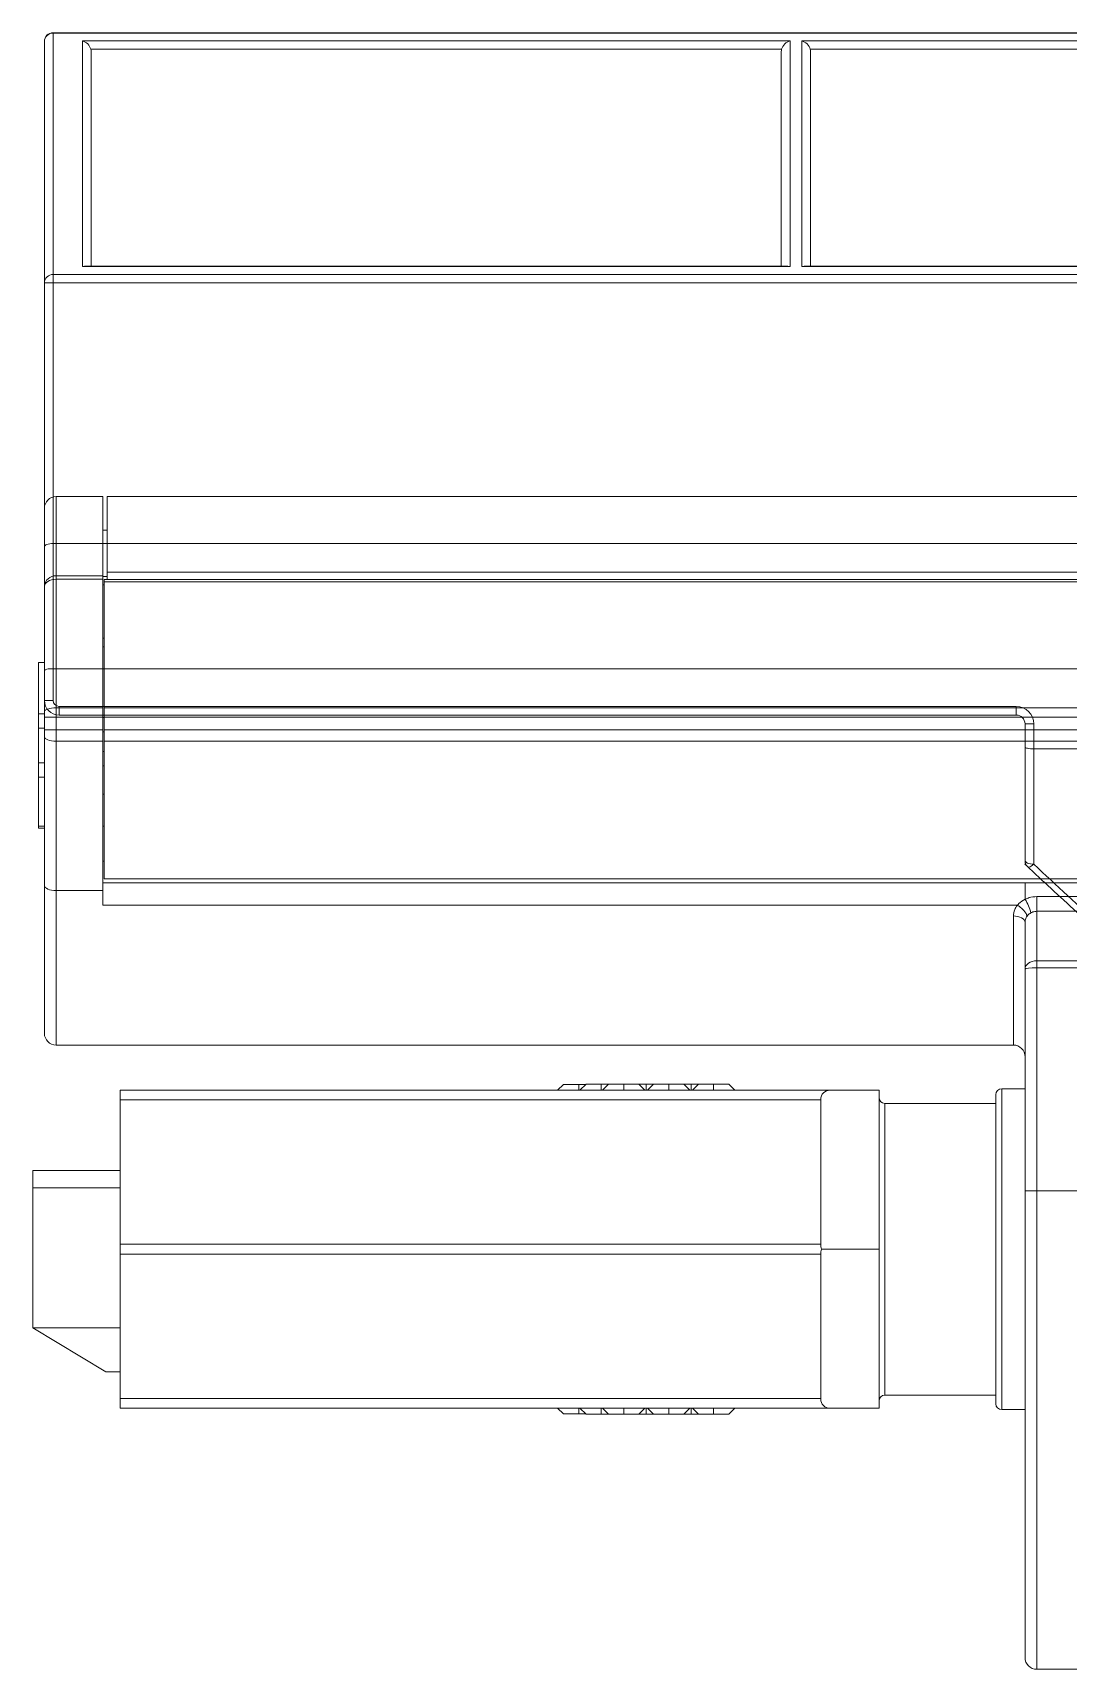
# Model space of a CAD drawing. Header units: inches. Extents: x 0.1 to 20.2, y 3.3 to 17.2.
# Drawn here: x 6.689 to 8.086, y 14.962 to 17.171 of the extents above; entities that cross this region are included whole.
import ezdxf

# ---------------------------------------------------------------- set-up
doc = ezdxf.new("R2010")
doc.units = ezdxf.units.IN
doc.header["$MEASUREMENT"] = 0
doc.layers.add('Asymetric', color=7, linetype='Continuous')
doc.layers.add('Graze 2.0 Int', color=7, linetype='Continuous')

msp = doc.modelspace()

# ---------------------------------------------------------------- linework, layer by layer
at = {"layer": 'Asymetric', "linetype": 'Continuous', "lineweight": 15}
for p, q in [((18.693016, 17.170579), (6.716639, 17.170579)), ((6.716639, 17.170579), (6.716639, 17.170176)), ((6.716639, 17.170176), (6.716639, 16.84437)), ((18.693016, 17.170176), (6.716639, 17.170176)), ((6.704828, 16.832961), (6.704828, 17.158768)), ((6.756009, 17.159627), (7.710733, 17.159627)), ((6.756009, 16.854919), (6.756009, 17.159627)), ((7.699325, 17.148218), (6.767417, 17.148218)), ((6.76782, 17.145054), (6.76782, 16.855322)), ((7.698922, 16.855322), (7.698922, 17.145054)), ((7.710733, 17.159627), (7.710733, 16.854919)), ((7.726481, 17.159627), (8.710733, 17.159627)), ((7.726481, 16.854919), (7.726481, 17.159627)), ((8.699324, 17.148218), (7.73789, 17.148218)), ((7.738292, 17.145054), (7.738292, 16.855322)), ((7.710733, 16.854919), (6.756009, 16.854919)), ((7.707676, 16.855322), (6.759065, 16.855322)), ((8.710733, 16.854919), (7.726481, 16.854919)), ((8.707676, 16.855322), (7.729538, 16.855322)), ((6.704828, 16.832961), (6.716639, 16.832961)), ((6.704828, 16.476938), (6.704828, 16.832961)), ((6.716639, 16.84437), (6.716639, 16.832961)), ((6.716639, 16.84437), (18.693016, 16.84437)), ((18.693016, 16.832961), (6.716639, 16.832961)), ((6.716639, 16.832961), (6.716639, 16.481067)), ((6.716639, 16.481067), (6.716639, 16.312225)), ((18.693016, 16.481067), (6.716639, 16.481067)), ((6.704828, 16.309996), (6.704828, 16.476938)), ((6.704828, 16.269263), (6.704828, 16.309996)), ((18.693016, 16.312225), (6.716639, 16.312225)), ((6.716639, 16.312225), (6.716639, 16.269263)), ((6.704828, 16.269263), (6.716639, 16.269263)), ((6.724513, 16.261389), (8.015851, 16.261389)), ((6.724513, 16.249578), (6.724513, 16.261389)), ((8.015851, 16.249578), (8.015851, 16.261389)), ((8.015851, 16.249578), (6.724513, 16.249578)), ((8.027662, 16.206442), (8.027662, 16.237767)), ((8.027662, 16.237767), (8.039473, 16.237767)), ((8.039473, 16.237767), (8.039473, 16.204089)), ((8.027662, 16.053277), (8.027662, 16.206442)), ((8.039473, 16.204089), (8.606501, 16.204089)), ((8.039473, 16.204089), (8.039473, 16.048316)), ((8.027386, 16.048383), (8.030006, 16.045954)), ((8.027662, 16.049819), (8.027662, 16.053277)), ((8.028242, 16.047597), (8.027662, 16.048909))]:
    msp.add_line(p, q, dxfattribs=at)
at = {"layer": 'Asymetric', "linetype": 'Continuous', "lineweight": 15, "flags": 128}
for points in [[(8.027662, 16.053277), (8.027889, 16.052309), (8.028561, 16.051378), (8.029653, 16.050521), (8.031122, 16.049769), (8.032911, 16.049152), (8.034953, 16.048694), (8.037169, 16.048411), (8.039473, 16.048316)], [(8.031437, 16.044621), (8.032043, 16.044326), (8.033072, 16.044362), (8.034395, 16.044808), (8.035952, 16.045644), (8.037671, 16.046831), (8.039473, 16.048316)]]:
    msp.add_lwpolyline(points, dxfattribs=at)
at = {"layer": 'Asymetric', "linetype": 'Continuous', "lineweight": 15}
for centre, radius, start, end in [((6.716639, 17.158768), 0.011811, 90, 180), ((6.716441, 17.158562), 0.011615, 89.025283, 178.98808), ((6.716441, 16.832756), 0.011615, 89.02492, 178.988076), ((6.724513, 16.269263), 0.019685, 180, 270), ((6.724513, 16.269263), 0.007874, 180, 270), ((8.015851, 16.237767), 0.023622, 0, 90), ((8.015851, 16.237767), 0.011811, 0, 90), ((8.039473, 16.053277), 0.011811, 180, 227.127562)]:
    msp.add_arc(centre, radius, start, end, dxfattribs=at)
for centre, major_axis, ratio, start_param, end_param in [((6.756009, 17.148218), (-0.00937, 0.00937), 0.76732699, 4.05789051, 5.36688745), ((6.756009, 17.145054), (0, -0.012228), 0.96592583, 1.57079633, 1.83259571), ((7.710733, 17.145054), (0, -0.012228), 0.96592583, 4.45058959, 4.71238898), ((7.710733, 17.148218), (0.00937, 0.00937), 0.76732699, 0.91629786, 2.2252948), ((7.726481, 17.148218), (-0.00937, 0.00937), 0.76732699, 4.05789051, 5.36688745), ((7.726481, 17.145054), (0, 0.012228), 0.96592583, 4.71238898, 4.97418837), ((6.756009, 16.843511), (0.00937, 0.00937), 0.76732699, 0.65449847, 0.91629786), ((7.710733, 16.843511), (-0.00937, 0.00937), 0.76732699, 5.36688745, 5.62868684), ((7.726481, 16.843511), (0.00937, 0.00937), 0.76732699, 0.65449847, 0.91629786), ((8.922165, 17.812713), (-3.971093, 3.985118), 0.33459366, 1.68243403, 1.70472863)]:
    msp.add_ellipse(centre, major_axis=major_axis, ratio=ratio, start_param=start_param, end_param=end_param, dxfattribs=at)
for points, knots in [([(6.716639, 16.481067), (6.713425, 16.481067), (6.710313, 16.48059), (6.706026, 16.479051), (6.704828, 16.477988), (6.704828, 16.476938)], [0, 0, 0, 0, 0.5, 0.5, 1, 1, 1, 1]), ([(6.716639, 16.312225), (6.713491, 16.312225), (6.710421, 16.311979), (6.706085, 16.311156), (6.704828, 16.310574), (6.704828, 16.309996)], [0, 0, 0, 0, 0.5, 0.5, 1, 1, 1, 1]), ([(8.039473, 16.204089), (8.036323, 16.204089), (8.033251, 16.20435), (8.028917, 16.205221), (8.027662, 16.205835), (8.027662, 16.206442)], [0, 0, 0, 0, 0.5, 0.5, 1, 1, 1, 1]), ([(8.031437, 16.044621), (8.039054, 16.037556), (8.069547, 16.009275), (8.100093, 15.981264), (8.123009, 15.96025)], [0, 0, 0, 0, 0.2497908, 1, 1, 1, 1])]:
    msp.add_open_spline(points, degree=3, knots=knots, dxfattribs=at)
at = {"layer": 'Graze 2.0 Int', "color": 253, "linetype": 'Continuous', "lineweight": 15}
for p, q in [((6.783567, 16.54444), (6.720575, 16.54444)), ((6.720575, 16.54444), (6.720575, 16.437732)), ((6.783567, 16.54444), (6.783567, 16.437732)), ((18.620182, 16.54444), (6.789473, 16.54444)), ((6.789473, 16.54444), (6.789473, 16.442616)), ((6.704827, 16.423137), (6.704827, 16.528692)), ((6.789473, 16.499164), (6.783567, 16.499164)), ((6.720575, 16.437732), (6.720575, 16.43291)), ((6.720575, 16.437732), (6.783567, 16.437732)), ((6.783567, 16.437732), (6.783567, 16.43291)), ((6.789473, 16.436808), (6.783567, 16.436808)), ((6.789473, 16.442616), (6.789473, 16.43267)), ((6.789473, 16.442616), (18.620182, 16.442616)), ((6.704827, 16.2543), (6.704827, 16.423137)), ((6.720575, 16.43291), (6.720575, 16.259283)), ((6.783567, 16.43291), (6.720575, 16.43291)), ((6.783567, 16.259283), (6.783567, 16.43291)), ((6.785536, 16.425519), (6.783567, 16.425519)), ((18.624119, 16.43267), (6.785536, 16.43267)), ((6.785536, 16.429637), (6.785536, 16.43267)), ((18.624119, 16.429637), (6.785536, 16.429637)), ((6.785536, 16.259283), (6.785536, 16.429637)), ((6.785536, 16.353495), (6.783567, 16.353495)), ((6.785536, 16.341684), (6.783567, 16.341684)), ((6.696953, 16.320382), (6.704827, 16.320382)), ((6.696953, 16.251426), (6.696953, 16.320382)), ((6.720575, 16.246825), (6.720575, 16.259283)), ((6.720575, 16.259283), (6.783567, 16.259283)), ((6.783567, 16.259283), (6.783567, 16.246825)), ((6.785536, 16.259283), (18.624119, 16.259283)), ((6.785536, 16.246825), (6.785536, 16.259283)), ((6.704827, 16.251426), (6.696953, 16.251426)), ((6.696953, 16.231735), (6.696953, 16.251426)), ((6.704827, 16.2543), (6.704827, 16.246825)), ((6.704827, 16.229527), (6.704827, 16.246825)), ((6.720575, 16.246825), (6.704827, 16.246825)), ((6.720575, 16.246825), (6.720575, 16.229527)), ((6.783567, 16.246825), (6.720575, 16.246825)), ((6.783567, 16.229527), (6.783567, 16.246825)), ((6.785536, 16.246194), (6.783567, 16.246212)), ((18.624119, 16.246825), (6.785536, 16.246825)), ((6.785536, 16.229527), (6.785536, 16.246825)), ((6.696953, 16.231735), (6.704827, 16.231735)), ((6.696953, 16.185328), (6.696953, 16.231735)), ((6.704827, 16.229527), (6.720575, 16.229527)), ((6.704827, 16.229527), (6.704827, 16.22037)), ((6.704827, 16.019646), (6.704827, 16.22037)), ((6.720575, 16.229527), (6.783567, 16.229527)), ((6.720575, 16.214265), (6.720575, 16.229527)), ((6.783567, 16.214265), (6.720575, 16.214265)), ((6.720575, 16.214265), (6.720575, 16.012773)), ((6.783567, 16.229527), (6.783567, 16.214265)), ((6.785536, 16.227178), (6.783567, 16.227185)), ((6.783567, 16.023144), (6.783567, 16.214265)), ((6.785536, 16.229527), (18.624119, 16.229527)), ((6.785536, 16.214265), (6.785536, 16.229527)), ((18.624119, 16.214265), (6.785536, 16.214265)), ((6.785536, 16.028572), (6.785536, 16.214265)), ((6.785536, 16.200285), (6.783567, 16.200277)), ((6.696953, 16.185328), (6.704827, 16.185328)), ((6.696953, 16.16579), (6.696953, 16.185328)), ((6.785536, 16.181268), (6.783567, 16.181251)), ((6.696953, 16.099874), (6.696953, 16.16579)), ((6.696953, 16.16579), (6.704827, 16.16579)), ((6.783567, 16.142886), (6.785536, 16.142886)), ((6.696953, 16.099874), (6.704827, 16.099874)), ((6.696953, 16.097082), (6.696953, 16.099874)), ((6.696953, 16.097082), (6.704827, 16.097082)), ((6.783567, 16.099579), (6.785536, 16.099579)), ((6.783567, 16.052329), (6.785536, 16.052329)), ((6.783567, 16.012773), (6.783567, 16.023144)), ((8.027662, 16.023144), (6.783567, 16.023144)), ((18.624119, 16.028572), (6.785536, 16.028572)), ((8.027662, 16.023144), (8.106402, 16.023144)), ((6.720575, 16.012773), (6.783567, 16.012773)), ((6.783567, 15.992969), (6.783567, 16.012773)), ((8.017326, 15.992969), (6.783567, 15.992969)), ((8.017408, 15.992949), (8.017423, 15.992969)), ((8.04341, 16.004695), (8.106402, 16.004695)), ((8.04341, 15.984783), (8.04341, 16.004695)), ((8.027662, 15.906667), (8.027662, 15.969945)), ((8.04341, 15.984783), (8.04341, 15.918063)), ((8.106402, 15.984783), (8.04341, 15.984783)), ((8.027662, 15.607432), (8.027662, 15.906667)), ((8.04341, 15.90863), (8.04341, 15.918063)), ((8.04341, 15.918063), (8.106402, 15.918063)), ((8.04341, 15.90863), (8.04341, 15.607432)), ((8.106402, 15.90863), (8.04341, 15.90863)), ((8.011914, 15.804282), (6.720575, 15.804282)), ((7.404938, 15.751021), (7.397176, 15.743259)), ((7.404938, 15.751021), (7.425634, 15.751021)), ((7.425634, 15.743259), (7.425634, 15.751021)), ((7.425634, 15.751021), (7.435043, 15.751021)), ((7.435528, 15.751506), (7.42728, 15.743259)), ((7.435528, 15.751506), (7.455964, 15.751506)), ((7.455964, 15.743259), (7.455964, 15.751506)), ((7.455964, 15.751506), (7.476401, 15.751506)), ((7.465853, 15.751442), (7.45767, 15.743259)), ((7.465853, 15.751442), (7.486325, 15.751442)), ((7.476401, 15.751506), (7.476467, 15.751442)), ((7.486325, 15.743259), (7.486325, 15.751442)), ((7.486325, 15.751442), (7.506796, 15.751442)), ((7.496157, 15.751506), (7.496093, 15.751442)), ((7.496157, 15.751506), (7.516594, 15.751506)), ((7.506796, 15.751442), (7.514979, 15.743259)), ((7.516594, 15.743259), (7.516594, 15.751506)), ((7.516594, 15.751506), (7.537031, 15.751506)), ((7.526483, 15.751442), (7.5183, 15.743259)), ((7.526483, 15.751442), (7.546955, 15.751442)), ((7.537031, 15.751506), (7.537096, 15.751442)), ((7.546955, 15.743259), (7.546955, 15.751442)), ((7.546955, 15.751442), (7.567426, 15.751442)), ((7.556788, 15.751506), (7.556723, 15.751442)), ((7.556788, 15.751506), (7.577224, 15.751506)), ((7.567426, 15.751442), (7.575609, 15.743259)), ((7.577224, 15.743259), (7.577224, 15.751506)), ((7.577224, 15.751506), (7.597661, 15.751506)), ((7.587113, 15.751442), (7.57893, 15.743259)), ((7.587113, 15.751442), (7.607584, 15.751442)), ((7.597661, 15.751506), (7.597726, 15.751442)), ((7.607584, 15.743259), (7.607584, 15.751442)), ((7.607584, 15.751442), (7.628056, 15.751442)), ((7.628056, 15.751442), (7.636239, 15.743259)), ((6.80719, 15.743259), (7.764975, 15.743259)), ((6.80719, 15.730355), (6.80719, 15.743259)), ((7.752071, 15.730355), (6.80719, 15.730355)), ((6.80719, 15.535474), (6.80719, 15.730355)), ((7.752071, 15.535474), (7.752071, 15.730355)), ((7.764975, 15.743259), (7.830812, 15.743259)), ((7.830812, 15.743259), (7.830812, 15.528692)), ((8.027662, 15.745227), (7.996166, 15.745227)), ((7.996166, 15.745179), (7.996166, 15.745227)), ((7.996166, 15.312156), (7.996166, 15.745179)), ((7.988292, 15.725542), (7.838686, 15.725542)), ((7.838686, 15.725542), (7.838686, 15.331868)), ((6.68908, 15.634991), (6.80719, 15.634991)), ((6.68908, 15.611369), (6.68908, 15.634991)), ((6.80719, 15.611369), (6.68908, 15.611369)), ((6.68908, 15.611369), (6.68908, 15.422393)), ((8.027662, 15.607432), (8.04341, 15.607432)), ((8.027662, 14.977511), (8.027662, 15.607432)), ((8.04341, 15.607432), (8.106402, 15.607432)), ((8.04341, 15.607432), (8.04341, 14.961763)), ((6.80719, 15.535474), (7.752071, 15.535474)), ((6.80719, 15.52191), (6.80719, 15.535474)), ((7.753276, 15.528692), (7.830812, 15.528692)), ((7.830812, 15.528692), (7.830812, 15.314125)), ((7.752071, 15.52191), (6.80719, 15.52191)), ((6.80719, 15.327028), (6.80719, 15.52191)), ((7.752071, 15.327028), (7.752071, 15.52191)), ((6.80719, 15.422393), (6.68908, 15.422393)), ((6.68908, 15.422393), (6.787505, 15.363338)), ((6.80719, 15.363338), (6.787505, 15.363338)), ((7.838686, 15.331841), (7.988292, 15.331841)), ((6.80719, 15.327028), (7.752071, 15.327028)), ((6.80719, 15.314125), (6.80719, 15.327028)), ((7.764975, 15.314125), (6.80719, 15.314125)), ((7.404938, 15.306363), (7.397176, 15.314125)), ((7.425634, 15.314125), (7.425634, 15.306363)), ((7.435528, 15.305877), (7.42728, 15.314125)), ((7.455964, 15.314125), (7.455964, 15.305877)), ((7.465853, 15.305942), (7.45767, 15.314125)), ((7.486325, 15.314125), (7.486325, 15.305942)), ((7.506796, 15.305942), (7.514979, 15.314125)), ((7.516594, 15.314125), (7.516594, 15.305877)), ((7.526483, 15.305942), (7.5183, 15.314125)), ((7.546955, 15.314125), (7.546955, 15.305942)), ((7.567426, 15.305942), (7.575609, 15.314125)), ((7.577224, 15.314125), (7.577224, 15.305877)), ((7.587113, 15.305942), (7.57893, 15.314125)), ((7.607584, 15.314125), (7.607584, 15.305942)), ((7.628056, 15.305942), (7.636239, 15.314125)), ((7.830812, 15.314125), (7.764975, 15.314125)), ((7.996166, 15.312156), (8.027662, 15.312156)), ((7.404938, 15.306363), (7.425634, 15.306363)), ((7.425634, 15.306363), (7.435043, 15.306363)), ((7.435528, 15.305877), (7.455964, 15.305877)), ((7.455964, 15.305877), (7.476401, 15.305877)), ((7.465853, 15.305942), (7.486325, 15.305942)), ((7.476401, 15.305877), (7.476467, 15.305942)), ((7.486325, 15.305942), (7.506796, 15.305942)), ((7.496157, 15.305877), (7.496093, 15.305942)), ((7.496157, 15.305877), (7.516594, 15.305877)), ((7.516594, 15.305877), (7.537031, 15.305877)), ((7.526483, 15.305942), (7.546955, 15.305942)), ((7.537031, 15.305877), (7.537096, 15.305942)), ((7.546955, 15.305942), (7.567426, 15.305942)), ((7.556788, 15.305877), (7.556723, 15.305942)), ((7.556788, 15.305877), (7.577224, 15.305877)), ((7.577224, 15.305877), (7.597661, 15.305877)), ((7.587113, 15.305942), (7.607584, 15.305942)), ((7.597661, 15.305877), (7.597726, 15.305942)), ((7.607584, 15.305942), (7.628056, 15.305942)), ((8.04341, 14.961763), (8.106402, 14.961763))]:
    msp.add_line(p, q, dxfattribs=at)
at = {"layer": 'Graze 2.0 Int', "color": 253, "linetype": 'Continuous', "lineweight": 15, "flags": 128}
for points in [[(6.720575, 16.43291), (6.717504, 16.432722), (6.714549, 16.432166), (6.711826, 16.431263), (6.709439, 16.430048), (6.707481, 16.428567), (6.706026, 16.426877), (6.70513, 16.425044), (6.704827, 16.423137)], [(6.704827, 16.2543), (6.70513, 16.255272), (6.706026, 16.256207), (6.707481, 16.257068), (6.709439, 16.257824), (6.711826, 16.258443), (6.714549, 16.258904), (6.717504, 16.259187), (6.720575, 16.259283)], [(6.720575, 16.214265), (6.717504, 16.214382), (6.714549, 16.214729), (6.711826, 16.215294), (6.709439, 16.216053), (6.707481, 16.216978), (6.706026, 16.218033), (6.70513, 16.219179), (6.704827, 16.22037)], [(6.704827, 16.019646), (6.70513, 16.018305), (6.706026, 16.017016), (6.707481, 16.015828), (6.709439, 16.014786), (6.711826, 16.013931), (6.714549, 16.013296), (6.717504, 16.012905), (6.720575, 16.012773)], [(8.027662, 15.969945), (8.02736, 15.971606), (8.026463, 15.973203), (8.025008, 15.974674), (8.02305, 15.975964), (8.020663, 15.977023), (8.01794, 15.977809), (8.014987, 15.978294), (8.011914, 15.978457)]]:
    msp.add_lwpolyline(points, dxfattribs=at)
at = {"layer": 'Graze 2.0 Int', "color": 253, "linetype": 'Continuous', "lineweight": 15}
for centre, radius, start, end in [((6.720575, 16.528692), 0.015748, 90, 180), ((6.72002, 16.422537), 0.015205, 87.9063, 177.738057), ((7.986321, 15.972458), 0.050269, 11.753214, 34.674954), ((6.720575, 15.82003), 0.015748, 180, 270), ((8.011914, 15.788534), 0.015748, 0, 90), ((7.838686, 15.733416), 0.007874, 180, 270), ((7.996166, 15.737353), 0.007874, 90, 180), ((7.838686, 15.323967), 0.007874, 90, 180), ((7.996166, 15.32003), 0.007874, 180, 270), ((8.04341, 14.977511), 0.015748, 180, 270)]:
    msp.add_arc(centre, radius, start, end, dxfattribs=at)
for centre, major_axis, ratio, start_param, end_param in [((8.04341, 15.906667), (0.015748, 0), 0.72362203, 1.57079633, 3.14159265), ((8.04341, 15.906667), (0.015748, 0), 0.1246454, 1.57079633, 3.14159265), ((7.771757, 15.723574), (-0.01614, 0.01614), 0.69823586, 5.67364431, 6.8927263), ((7.771757, 15.528692), (-0.01614, 0.01614), 0.69823586, 0.609541, 0.96125533), ((7.771757, 15.528692), (0.01614, 0.01614), 0.69823586, 2.18033732, 2.53205166), ((7.771757, 15.33381), (0.01614, 0.01614), 0.69823586, 2.53205166, 3.75113365)]:
    msp.add_ellipse(centre, major_axis=major_axis, ratio=ratio, start_param=start_param, end_param=end_param, dxfattribs=at)
for points, knots in [([(6.704827, 15.82003), (6.704827, 15.820294), (6.704827, 15.821431), (6.704827, 15.837216), (6.704827, 15.870885), (6.704827, 15.918753), (6.704827, 15.967616), (6.704827, 16.002317), (6.704827, 16.019646)], [0, 0, 0, 0, 0.03719599, 0.16081317, 0.39243124, 0.62516378, 0.8128129, 1, 1, 1, 1]), ([(8.027662, 16.023144), (8.027662, 16.018978), (8.027662, 16.011539), (8.027662, 16.00426), (8.027662, 16.001057)], [0, 0, 0, 0, 0.5600187, 1, 1, 1, 1]), ([(6.720575, 16.012773), (6.720575, 15.994991), (6.720575, 15.958992), (6.720575, 15.90815), (6.720575, 15.858849), (6.720575, 15.822679), (6.720575, 15.805829), (6.720575, 15.804591), (6.720575, 15.804282)], [0, 0, 0, 0, 0.18240473, 0.36928159, 0.59473299, 0.82699227, 0.95684347, 1, 1, 1, 1]), ([(8.011914, 15.978457), (8.01223, 15.981377), (8.012788, 15.986528), (8.015954, 15.991022), (8.017326, 15.992969)], [0, 0, 0, 0, 0.56677342, 1, 1, 1, 1]), ([(8.017326, 15.992969), (8.017342, 15.992968), (8.017371, 15.992967), (8.017397, 15.992955), (8.017408, 15.992949)], [0, 0, 0, 0, 0.57052904, 1, 1, 1, 1]), ([(8.030392, 15.978067), (8.030356, 15.978315), (8.030294, 15.978736), (8.029894, 15.98021), (8.028672, 15.982737), (8.025709, 15.986462), (8.021809, 15.990103), (8.018875, 15.992001), (8.017408, 15.992949)], [0, 0, 0, 0, 0.05858519, 0.09930851, 0.32448122, 0.54965328, 0.77482803, 1, 1, 1, 1]), ([(8.017423, 15.992969), (8.018095, 15.993752), (8.020865, 15.996988), (8.024732, 15.999302), (8.027662, 16.001056)], [0, 0, 0, 0, 0.24219149, 1, 1, 1, 1]), ([(8.027662, 16.001057), (8.02944, 16.001844), (8.034359, 16.004023), (8.039883, 16.004433), (8.04341, 16.004695)], [0, 0, 0, 0, 0.36138424, 1, 1, 1, 1]), ([(8.011914, 15.804282), (8.011914, 15.805712), (8.011914, 15.810305), (8.011914, 15.842008), (8.011914, 15.889288), (8.011914, 15.936731), (8.011914, 15.968405), (8.011914, 15.978457)], [0, 0, 0, 0, 0.10941676, 0.35147234, 0.61044647, 0.87637039, 1, 1, 1, 1]), ([(8.027662, 15.969945), (8.02782, 15.971553), (8.028099, 15.974402), (8.029697, 15.976955), (8.030392, 15.978067)], [0, 0, 0, 0, 0.5645893, 1, 1, 1, 1]), ([(8.035536, 15.982697), (8.034067, 15.981689), (8.03211, 15.980346), (8.030735, 15.978521), (8.030392, 15.978067)], [0, 0, 0, 0, 0.75091813, 1, 1, 1, 1]), ([(8.04341, 15.984783), (8.041641, 15.984629), (8.038862, 15.984388), (8.036423, 15.983148), (8.035536, 15.982697)], [0, 0, 0, 0, 0.63623436, 1, 1, 1, 1]), ([(7.988292, 15.737353), (7.988292, 15.734566), (7.988292, 15.730278), (7.988292, 15.704259), (7.988292, 15.677328), (7.988292, 15.6439), (7.988292, 15.59532), (7.988292, 15.528692), (7.988292, 15.462064), (7.988292, 15.413484), (7.988292, 15.380055), (7.988292, 15.353125), (7.988292, 15.327105), (7.988292, 15.322818), (7.988292, 15.32003)], [0, 0, 0, 0, 0.11972842, 0.18418032, 0.25, 0.31581965, 0.38027159, 0.5, 0.61972841, 0.68418033, 0.75, 0.81581967, 0.88027158, 1, 1, 1, 1])]:
    msp.add_open_spline(points, degree=3, knots=knots, dxfattribs=at)

doc.saveas('drawing.dxf')
